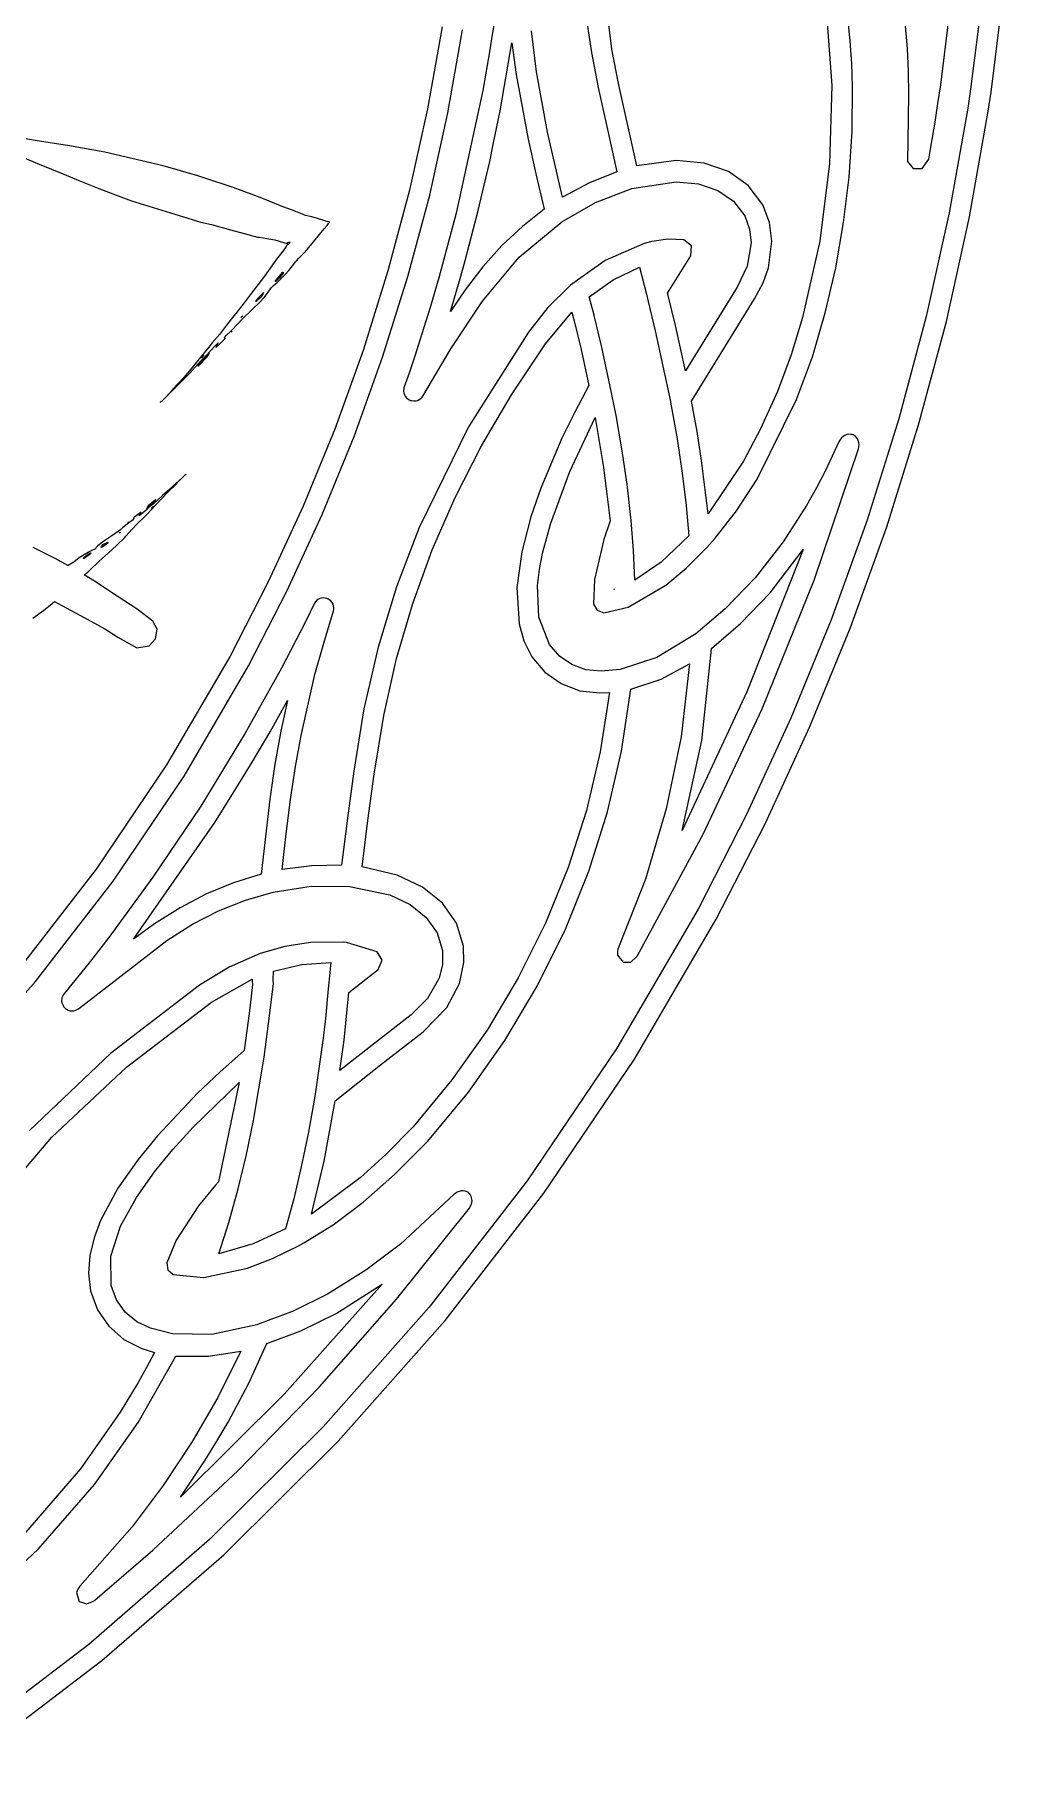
# Model space of a CAD drawing. Extents: x 0 to 238, y 0 to 238.
# Drawn here: x 190.6 to 236.9, y 22.1 to 104.4 of the extents above; entities that cross this region are included whole.
import ezdxf

# ---------------------------------------------------------------- set-up
doc = ezdxf.new("R2010")
doc.units = 0

msp = doc.modelspace()

# ---------------------------------------------------------------- linework, layer by layer
at = {"layer": 'Layer 1'}
for p, q in [((218.180684, 103.693273), (217.546159, 108.814564)), ((233.884722, 101.988952), (234.569919, 107.612451)), ((235.942826, 106.898221), (235.306168, 101.780453)), ((236.283067, 101.636606), (236.92427, 106.800718)), ((228.398302, 105.794001), (228.678, 101.959)), ((229.560545, 104.063812), (229.346118, 106.183902)), ((232.084403, 105.872577), (232.269823, 103.723607)), ((210.073023, 104.756666), (209.382695, 100.839323)), ((210.35077, 100.646416), (211.04851, 104.60567)), ((212.585047, 105.117595), (212.471142, 104.385511)), ((214.584568, 102.604099), (214.336328, 104.554469)), ((216.954854, 105.180625), (217.210031, 103.520055)), ((212.471142, 104.385511), (212.356966, 103.64686)), ((212.846717, 100.742114), (213.407845, 103.982504)), ((213.407845, 103.982504), (213.60634, 102.484014)), ((229.632512, 102.994392), (229.560545, 104.063812)), ((232.269823, 103.723607), (232.329107, 102.618367)), ((212.356966, 103.64686), (212.017038, 101.70559)), ((217.210031, 103.520055), (217.527249, 101.857105)), ((218.497041, 102.050313), (218.180684, 103.693273)), ((229.663074, 101.922692), (229.632512, 102.994392)), ((213.60634, 102.484014), (214.178359, 99.382614)), ((215.114013, 99.71634), (214.584568, 102.604099)), ((232.329107, 102.618367), (232.345476, 101.511557)), ((212.017038, 101.70559), (210.750968, 95.85838)), ((217.527249, 101.857105), (217.96309, 99.854765)), ((219.366067, 98.116733), (218.497041, 102.050313)), ((228.67839, 101.95946), (228.567871, 98.226682)), ((228.678, 101.959), (228.67839, 101.95946)), ((229.647413, 99.769052), (229.663074, 101.922692)), ((232.345476, 101.511557), (232.303207, 99.288397)), ((233.745618, 101.089903), (233.884722, 101.988952)), ((235.3062, 101.7798), (235.165416, 100.869634)), ((235.306168, 101.780453), (235.3062, 101.7798)), ((236.1412, 100.71882), (236.283067, 101.636606)), ((209.382695, 100.839323), (208.522733, 96.952746)), ((209.48164, 96.71846), (210.35077, 100.646416)), ((212.514542, 99.131074), (212.846717, 100.742114)), ((233.608142, 100.20532), (233.745618, 101.089903)), ((235.165416, 100.869634), (234.284265, 95.874269)), ((235.252572, 95.681517), (236.1412, 100.71882)), ((190.651071, 99.333162), (189.019761, 99.617546)), ((215.825168, 96.617569), (215.114013, 99.71634)), ((217.96309, 99.854765), (218.417628, 97.834165)), ((229.508797, 97.582792), (229.647413, 99.769052)), ((233.4072, 99.01219), (233.608142, 100.20532)), ((189.131595, 98.906748), (190.841575, 98.203428)), ((192.284871, 99.065305), (190.651071, 99.333162)), ((193.978661, 98.764555), (192.284871, 99.065305)), ((212.348398, 98.325556), (212.514542, 99.131074)), ((214.178359, 99.382614), (214.549932, 97.740794)), ((232.303207, 99.288397), (232.290527, 98.315106)), ((233.304796, 98.440834), (233.4072, 99.01219)), ((190.841575, 98.203428), (192.010865, 97.717083)), ((196.759961, 98.123934), (193.978661, 98.764555)), ((198.407901, 97.634279), (196.759961, 98.123934)), ((212.161567, 97.524263), (212.348398, 98.325556)), ((221.250977, 98.36725), (219.366067, 98.116733)), ((222.588327, 98.246161), (221.250977, 98.36725)), ((223.74838, 97.847344), (222.588327, 98.246161)), ((228.567871, 98.226682), (228.109947, 94.52045)), ((232.290527, 98.315106), (232.566684, 97.982536)), ((232.566684, 97.982536), (232.998777, 97.99523)), ((232.998777, 97.99523), (233.304796, 98.440834)), ((192.010865, 97.717083), (192.731307, 97.419153)), ((192.731307, 97.419153), (193.694409, 97.029371)), ((198.749347, 97.530021), (198.407901, 97.634279)), ((200.104987, 97.077379), (198.749347, 97.530021)), ((211.787933, 95.921733), (212.161567, 97.524263)), ((214.549932, 97.740794), (214.952, 96.0449)), ((217.106308, 97.303114), (215.825168, 96.617569)), ((218.417628, 97.834165), (217.106308, 97.303114)), ((219.130427, 97.029784), (221.248887, 97.356165)), ((221.248887, 97.356165), (222.321217, 97.255255)), ((222.321217, 97.255255), (223.243964, 96.944416)), ((224.693225, 97.18133), (223.74838, 97.847344)), ((225.384947, 96.25865), (224.693225, 97.18133)), ((229.245061, 95.403472), (229.508797, 97.582792)), ((193.694409, 97.029371), (194.48535, 96.733554)), ((194.48535, 96.733554), (195.245298, 96.449495)), ((195.245298, 96.449495), (198.341928, 95.484931)), ((201.385207, 96.599216), (200.104987, 97.077379)), ((202.591397, 96.108697), (201.385207, 96.599216)), ((208.522733, 96.952746), (207.489889, 93.105853)), ((208.436452, 92.828755), (209.48164, 96.71846)), ((215.790977, 95.443184), (217.396898, 96.370776)), ((217.396898, 96.370776), (219.130427, 97.029784)), ((223.243964, 96.944416), (223.98748, 96.432939)), ((223.98748, 96.432939), (224.522117, 95.730115)), ((202.715597, 96.071901), (202.591397, 96.108697)), ((203.007838, 95.972519), (202.715597, 96.071901)), ((203.079043, 95.942175), (203.007838, 95.972519)), ((203.115351, 95.926187), (203.079043, 95.942175)), ((203.176096, 95.903104), (203.115351, 95.926187)), ((203.413987, 95.809406), (203.176096, 95.903104)), ((203.553741, 95.747634), (203.413987, 95.809406)), ((203.848367, 95.67736), (203.553741, 95.747634)), ((204.132, 95.5938), (203.848367, 95.67736)), ((204.679567, 95.425722), (204.132, 95.5938)), ((204.132, 95.5938), (204.132, 95.5938)), ((210.750968, 95.85838), (209.918029, 92.77037)), ((211.372519, 94.328793), (211.787933, 95.921733)), ((214.95273, 96.04507), (213.90856, 95.221343)), ((214.952, 96.0449), (214.95273, 96.04507)), ((224.522117, 95.730115), (224.753765, 95.09974)), ((225.710133, 95.416267), (225.384947, 96.25865)), ((234.284265, 95.874269), (233.188446, 90.924054)), ((234.14753, 90.68992), (235.252572, 95.681517)), ((198.341928, 95.484931), (198.562857, 95.432801)), ((198.562857, 95.432801), (199.06747, 95.311578)), ((199.06747, 95.311578), (199.974323, 95.06686)), ((199.974323, 95.06686), (200.628872, 94.881048)), ((200.628872, 94.881048), (201.255188, 94.715824)), ((201.255188, 94.715824), (201.351267, 94.70282)), ((201.351267, 94.70282), (201.702633, 94.644241)), ((203.627653, 94.116572), (204.155995, 94.764401)), ((204.155995, 94.764401), (204.439295, 95.099994)), ((204.439295, 95.099994), (204.580239, 95.270148)), ((204.580239, 95.270148), (204.64749, 95.355602)), ((204.64749, 95.355602), (204.679296, 95.398522)), ((204.679296, 95.398522), (204.695013, 95.419926)), ((204.695013, 95.419926), (204.679567, 95.425722)), ((213.90856, 95.221343), (212.922759, 94.305171)), ((213.749027, 93.753194), (215.790977, 95.443184)), ((224.753765, 95.09974), (224.825252, 94.431965)), ((225.821657, 94.52021), (225.710133, 95.416267)), ((228.865574, 93.242032), (229.245061, 95.403472)), ((201.702633, 94.644241), (202.084719, 94.576508)), ((202.084719, 94.576508), (202.660855, 94.413508)), ((202.483425, 94.05291), (202.170537, 93.659227)), ((202.628922, 94.267444), (202.483425, 94.05291)), ((202.668752, 94.320443), (202.628922, 94.267444)), ((202.660855, 94.413508), (202.664541, 94.40901)), ((202.664541, 94.40901), (202.665083, 94.407494)), ((202.665083, 94.407494), (202.66725, 94.407776)), ((202.66725, 94.407776), (202.673741, 94.414981)), ((202.688854, 94.34694), (202.668752, 94.320443)), ((202.673741, 94.414981), (202.706039, 94.453186)), ((202.693895, 94.35355), (202.688854, 94.34694)), ((202.695738, 94.355122), (202.693895, 94.35355)), ((202.698337, 94.35637), (202.695738, 94.355122)), ((202.718172, 94.367207), (202.698337, 94.35637)), ((202.706039, 94.453186), (202.753291, 94.475131)), ((202.78634, 94.406114), (202.718172, 94.367207)), ((202.753291, 94.475131), (202.808454, 94.483584)), ((202.790892, 94.410776), (202.78634, 94.406114)), ((202.793006, 94.416573), (202.790892, 94.410776)), ((202.79707, 94.427899), (202.793006, 94.416573)), ((202.804168, 94.449348), (202.79707, 94.427899)), ((202.809967, 94.469233), (202.804168, 94.449348)), ((202.808454, 94.483584), (202.812406, 94.478546)), ((202.812406, 94.478546), (202.809967, 94.469233)), ((203.235325, 93.701647), (203.479066, 93.9481)), ((203.479066, 93.9481), (203.627653, 94.116572)), ((211.165247, 93.532216), (211.372519, 94.328793)), ((212.922759, 94.305171), (212.021379, 93.291731)), ((219.720535, 94.408168), (217.851665, 93.602815)), ((220.082572, 94.504301), (219.720535, 94.408168)), ((220.847989, 94.622037), (220.082572, 94.504301)), ((221.621702, 94.588999), (220.847989, 94.622037)), ((221.984823, 94.295564), (221.621702, 94.588999)), ((221.948789, 93.814852), (221.984823, 94.295564)), ((224.825252, 94.431965), (224.643336, 93.332468)), ((225.650743, 93.24997), (225.821657, 94.52021)), ((228.109947, 94.52045), (227.281625, 90.87499)), ((202.061292, 93.503054), (201.596458, 92.848559)), ((202.170537, 93.659227), (202.061292, 93.503054)), ((202.120934, 92.630361), (202.469856, 93.035206)), ((202.469856, 93.035206), (202.49137, 93.042903)), ((202.49137, 93.042903), (202.483, 92.9903)), ((202.577361, 92.925665), (202.755697, 93.117387)), ((202.755697, 93.117387), (203.043386, 93.477906)), ((203.043386, 93.477906), (203.078286, 93.529604)), ((203.078286, 93.529604), (203.120715, 93.581138)), ((203.120715, 93.581138), (203.235325, 93.701647)), ((207.489889, 93.105853), (206.298763, 89.298496)), ((210.937003, 92.741001), (211.165247, 93.532216)), ((212.021379, 93.291731), (211.174515, 92.189311)), ((211.997477, 91.651144), (213.749027, 93.753194)), ((217.851665, 93.602815), (216.198085, 92.416668)), ((218.234207, 92.676028), (219.498405, 93.281141)), ((219.498405, 93.281141), (219.825328, 91.989441)), ((220.839269, 92.030682), (221.948789, 93.814852)), ((224.643336, 93.332468), (224.162953, 92.326875)), ((225.39676, 92.530993), (225.650743, 93.24997)), ((228.367305, 91.103412), (228.865574, 93.242032)), ((201.596458, 92.848559), (200.918987, 91.950162)), ((201.770444, 92.078855), (201.906839, 92.293767)), ((201.906839, 92.293767), (202.030497, 92.396617)), ((202.030497, 92.396617), (202.180275, 92.535668)), ((202.104407, 92.59503), (202.120934, 92.630361)), ((202.133668, 92.588364), (202.104407, 92.59503)), ((202.304093, 92.764533), (202.133668, 92.588364)), ((202.180275, 92.535668), (202.577361, 92.925665)), ((202.482754, 92.990339), (202.304093, 92.764533)), ((202.483, 92.9903), (202.482754, 92.990339)), ((207.23431, 88.98368), (208.436452, 92.828755)), ((209.918029, 92.77037), (209.508847, 91.35609)), ((210.481762, 91.158251), (210.937003, 92.741001)), ((216.169688, 92.389736), (215.114384, 91.346817)), ((216.198085, 92.416668), (216.169688, 92.389736)), ((217.088675, 91.868491), (218.234207, 92.676028)), ((224.162953, 92.326875), (222.945763, 90.360465)), ((224.984273, 91.76942), (225.39676, 92.530993)), ((200.630378, 91.578532), (200.224543, 91.069048)), ((200.918987, 91.950162), (200.630378, 91.578532)), ((201.035643, 91.283685), (201.371721, 91.609522)), ((201.185253, 91.648515), (201.215168, 91.711211)), ((201.199234, 91.645693), (201.185253, 91.648515)), ((201.428237, 91.83812), (201.199234, 91.645693)), ((201.215168, 91.711211), (201.246924, 91.750282)), ((201.246924, 91.750282), (201.445526, 91.977008)), ((201.371721, 91.609522), (201.576123, 91.836522)), ((201.53954, 92.01369), (201.428237, 91.83812)), ((201.445526, 91.977008), (201.548323, 92.065987)), ((201.548323, 92.065987), (201.539, 92.0137)), ((201.539, 92.0137), (201.53954, 92.01369)), ((201.576123, 91.836522), (201.770444, 92.078855)), ((211.174515, 92.189311), (210.481762, 91.158251)), ((210.491677, 89.383384), (211.997477, 91.651144)), ((217.329001, 90.987487), (217.088675, 91.868491)), ((219.825328, 91.989441), (219.91696, 91.631584)), ((219.91696, 91.631584), (219.917284, 91.630718)), ((219.917284, 91.630718), (220.250439, 90.240828)), ((220.868152, 91.917316), (220.839269, 92.030682)), ((221.04714, 91.205707), (220.868152, 91.917316)), ((221.986273, 86.88499), (224.984273, 91.76942)), ((200.13643, 90.958287), (199.78805, 90.510739)), ((199.984213, 90.227486), (200.357737, 90.604913)), ((200.224543, 91.069048), (200.13643, 90.958287)), ((200.357737, 90.604913), (200.474786, 90.744178)), ((200.474786, 90.744178), (201.035643, 91.283685)), ((200.53883, 90.93425), (200.479493, 90.869926)), ((200.479493, 90.869926), (200.48074, 90.883258)), ((200.48074, 90.883258), (200.541161, 90.94785)), ((200.539, 90.9342), (200.53883, 90.93425)), ((200.541161, 90.94785), (200.539, 90.9342)), ((209.508847, 91.35609), (209.111371, 90.09755)), ((215.114384, 91.346817), (214.201438, 90.177256)), ((215.013357, 89.620544), (216.264727, 91.131174)), ((216.264727, 91.131174), (216.378361, 90.717115)), ((216.378361, 90.717115), (216.38199, 90.710059)), ((216.38199, 90.710059), (216.709565, 89.354359)), ((217.329165, 90.985427), (217.329001, 90.987487)), ((217.336155, 90.970365), (217.329165, 90.985427)), ((217.666978, 89.584655), (217.336155, 90.970365)), ((221.216535, 90.498975), (221.04714, 91.205707)), ((227.281625, 90.87499), (226.737405, 89.0913)), ((227.749984, 89.003052), (228.367305, 91.103412)), ((233.188446, 90.924054), (231.876446, 86.031641)), ((232.823015, 85.754958), (234.14753, 90.68992)), ((199.441998, 90.069098), (199.085924, 89.643552)), ((199.78805, 90.510739), (199.441998, 90.069098)), ((199.476191, 89.639697), (199.714082, 89.876938)), ((199.690725, 89.911457), (199.76594, 90.008507)), ((199.714082, 89.876938), (199.690725, 89.911457)), ((199.76594, 90.008507), (199.984213, 90.227486)), ((200.014938, 90.197027), (200, 90.1738)), ((200, 90.1738), (200.026227, 90.19666)), ((200, 90.1738), (200, 90.1738)), ((200.050498, 90.225814), (200.014938, 90.197027)), ((200.026227, 90.19666), (200.050498, 90.225814)), ((209.111371, 90.09755), (208.77426, 89.03431)), ((214.201438, 90.177256), (211.336169, 85.650525)), ((220.250439, 90.240828), (220.973537, 86.857588)), ((221.696053, 88.331685), (221.216535, 90.498975)), ((222.945763, 90.360465), (221.696053, 88.331685)), ((198.94113, 89.462126), (198.42043, 88.815815)), ((198.455804, 88.583591), (198.859781, 88.991851)), ((198.59822, 88.96838), (198.560402, 88.935216)), ((198.560402, 88.935216), (198.5811, 88.964262)), ((198.561168, 88.8131), (198.700162, 88.950686)), ((198.5811, 88.964262), (198.693867, 89.088626)), ((198.693867, 89.088626), (198.598, 88.9684)), ((198.598, 88.9684), (198.59822, 88.96838)), ((198.966318, 89.173438), (198.600759, 88.765559)), ((198.700162, 88.950686), (198.808973, 89.055269)), ((198.808973, 89.055269), (198.985195, 89.251326)), ((198.859781, 88.991851), (198.966318, 89.173438)), ((199.085924, 89.643552), (198.94113, 89.462126)), ((198.985195, 89.251326), (199.291406, 89.576894)), ((199.381632, 89.667984), (199.270976, 89.439254)), ((199.270976, 89.439254), (199.476191, 89.639697)), ((199.291406, 89.576894), (199.381632, 89.667984)), ((206.298763, 89.298496), (204.950891, 85.545813)), ((205.872253, 85.191646), (207.23431, 88.98368)), ((208.77426, 89.03431), (208.494375, 88.221096)), ((209.153747, 87.119964), (210.491677, 89.383384)), ((213.393303, 87.186475), (215.013357, 89.620544)), ((216.709565, 89.354359), (217.077506, 87.631749)), ((218.082553, 87.666855), (217.666978, 89.584655)), ((226.737405, 89.0913), (226.089305, 87.34728)), ((226.995348, 86.951402), (227.749984, 89.003052)), ((198.097085, 88.425273), (197.738731, 88.007153)), ((197.752495, 87.935076), (198.032002, 88.223902)), ((198.032002, 88.223902), (198.561168, 88.8131)), ((198.42043, 88.815815), (198.097085, 88.425273)), ((198.448, 88.6018), (198.416244, 88.556876)), ((198.416244, 88.556876), (198.455804, 88.583591)), ((198.600759, 88.765559), (198.448, 88.6018)), ((198.448, 88.6018), (198.448, 88.6018)), ((208.494375, 88.221096), (208.251122, 87.51225)), ((197.084453, 87.287631), (196.834915, 87.03018)), ((196.890025, 87.078075), (197.398696, 87.580679)), ((197.156634, 87.375416), (197.084453, 87.287631)), ((197.206977, 87.431719), (197.156634, 87.375416)), ((197.738731, 88.007153), (197.206977, 87.431719)), ((197.398696, 87.580679), (197.752495, 87.935076)), ((208.251122, 87.51225), (208.230963, 87.340416)), ((208.230963, 87.340416), (208.244563, 87.281838)), ((208.244563, 87.281838), (208.276753, 87.174924)), ((217.077506, 87.631749), (216.408, 86.352)), ((218.380811, 86.187335), (218.082553, 87.666855)), ((226.089305, 87.34728), (225.277553, 85.56153)), ((196.674862, 86.865885), (196.621, 86.8111)), ((196.621, 86.8111), (196.668199, 86.858352)), ((196.621, 86.8111), (196.621, 86.8111)), ((196.668199, 86.858352), (196.738534, 86.929503)), ((196.738534, 86.929503), (196.674862, 86.865885)), ((196.758617, 86.949382), (196.890025, 87.078075)), ((196.834915, 87.03018), (196.758617, 86.949382)), ((208.276753, 87.174924), (208.315118, 87.115858)), ((208.315118, 87.115858), (208.380577, 87.033545)), ((208.380577, 87.033545), (208.443112, 86.985152)), ((208.443112, 86.985152), (208.495947, 86.944456)), ((208.495947, 86.944456), (208.533392, 86.932588)), ((208.533392, 86.932588), (208.567639, 86.91281)), ((208.567639, 86.91281), (208.625675, 86.903762)), ((208.625675, 86.903762), (208.72289, 86.888968)), ((208.72289, 86.888968), (208.814414, 86.895459)), ((208.814414, 86.895459), (208.902688, 86.915889)), ((208.902688, 86.915889), (208.984569, 86.955663)), ((208.984569, 86.955663), (209.056205, 87.006384)), ((209.056205, 87.006384), (209.117495, 87.077859)), ((209.117495, 87.077859), (209.153747, 87.119964)), ((211.954482, 84.743972), (213.393303, 87.186475)), ((220.973537, 86.857588), (220.975922, 86.845452)), ((220.975922, 86.845452), (220.977333, 86.837595)), ((220.977333, 86.837595), (221.295694, 85.079385)), ((222.246812, 85.42649), (221.986273, 86.88499)), ((225.108837, 83.150714), (226.995348, 86.951402)), ((211.336169, 85.650525), (208.972468, 80.842826)), ((216.408, 86.352), (215.796205, 85.116)), ((216.168336, 83.518414), (217.387316, 86.096294)), ((216.408, 86.352), (216.408, 86.352)), ((217.387316, 86.096294), (217.785929, 83.710354)), ((218.65219, 84.596615), (218.380811, 86.187335)), ((231.876446, 86.031641), (230.364006, 81.198804)), ((231.29985, 80.88415), (232.823015, 85.754958)), ((204.950891, 85.545813), (203.437853, 81.861486)), ((204.34323, 81.46826), (205.872253, 85.191646)), ((215.796205, 85.116), (214.785475, 82.73158)), ((221.295694, 85.079385), (221.531578, 83.445805)), ((222.460968, 84.04971), (222.246812, 85.42649)), ((225.277553, 85.56153), (224.467807, 84.01189)), ((229.038391, 84.974046), (228.355978, 83.536846)), ((229.14189, 85.123175), (229.038391, 84.974046)), ((229.21743, 85.190965), (229.14189, 85.123175)), ((229.301315, 85.248025), (229.21743, 85.190965)), ((229.393003, 85.281787), (229.301315, 85.248025)), ((229.486802, 85.301782), (229.393003, 85.281787)), ((229.586077, 85.294845), (229.486802, 85.301782)), ((229.650237, 85.290293), (229.586077, 85.294845)), ((229.680474, 85.273171), (229.650237, 85.290293)), ((229.714127, 85.265268), (229.680474, 85.273171)), ((229.842177, 85.163067), (229.714127, 85.265268)), ((229.900862, 85.08054), (229.842177, 85.163067)), ((229.943195, 84.99893), (229.900862, 85.08054)), ((229.969368, 84.88833), (229.943195, 84.99893)), ((229.954202, 84.611208), (229.978473, 84.798053)), ((229.978473, 84.798053), (229.969368, 84.88833)), ((210.691582, 82.277963), (211.954482, 84.743972)), ((218.905521, 82.915075), (218.65219, 84.596615)), ((222.772067, 81.49237), (222.460968, 84.04971)), ((224.467807, 84.01189), (222.772067, 81.49237)), ((227.830737, 78.335765), (229.954202, 84.611208)), ((197.643067, 83.203879), (197.239, 82.8394)), ((197.488683, 83.047382), (197.687068, 83.237532)), ((197.74787, 83.297952), (197.643067, 83.203879)), ((197.687068, 83.237532), (197.74787, 83.297952)), ((197.82, 83.3652), (197.763697, 83.312258)), ((197.763697, 83.312258), (197.814689, 83.359457)), ((197.814689, 83.359457), (197.85766, 83.400097)), ((197.85766, 83.400097), (197.82, 83.3652)), ((197.82, 83.3652), (197.82, 83.3652)), ((215.258734, 81.060994), (216.168336, 83.518414)), ((217.785929, 83.710354), (218.096543, 81.168944)), ((221.531578, 83.445805), (221.724491, 81.904835)), ((224.133974, 81.647555), (225.108837, 83.150714)), ((228.355978, 83.536846), (227.944196, 82.733874)), ((196.733634, 82.380798), (196.291886, 81.972375)), ((196.676553, 82.211356), (196.971071, 82.513133)), ((196.959005, 82.584765), (196.733634, 82.380798)), ((197.239, 82.8394), (196.959005, 82.584765)), ((196.971071, 82.513133), (197.391686, 82.937812)), ((197.391686, 82.937812), (197.431567, 82.980026)), ((197.431567, 82.980026), (197.488683, 83.047382)), ((214.785475, 82.73158), (214.315875, 81.35626)), ((219.095617, 81.183785), (218.905521, 82.915075)), ((227.944196, 82.733874), (227.466792, 81.897901)), ((195.706115, 81.586442), (195.537154, 81.459205)), ((195.612584, 81.406805), (195.706115, 81.586442)), ((195.940209, 81.681382), (195.686932, 81.465547)), ((196.0864, 81.81463), (195.940209, 81.681382)), ((195.95627, 81.74807), (196.26, 82.0266)), ((196.045844, 81.886576), (195.95627, 81.74807)), ((195.971176, 81.475036), (196.405826, 81.933311)), ((196.381056, 82.1566), (196.045844, 81.886576)), ((196.176573, 81.882151), (196.0864, 81.81463)), ((196.291886, 81.972375), (196.176573, 81.882151)), ((196.178975, 81.753163), (196.258844, 81.838835)), ((196.272831, 81.838132), (196.178975, 81.753163)), ((196.258844, 81.838835), (196.290171, 81.859536)), ((196.26, 82.0266), (196.387073, 82.137849)), ((196.26, 82.0266), (196.26, 82.0266)), ((196.290171, 81.859536), (196.272, 81.8382)), ((196.272, 81.8382), (196.272831, 81.838132)), ((196.413734, 82.171013), (196.381056, 82.1566)), ((196.387073, 82.137849), (196.413734, 82.171013)), ((196.405826, 81.933311), (196.676553, 82.211356)), ((203.437853, 81.861486), (201.775158, 78.247076)), ((209.599289, 79.773378), (210.691582, 82.277963)), ((221.724491, 81.904835), (221.849939, 80.444445)), ((223.110598, 80.345432), (224.133974, 81.647555)), ((227.466792, 81.897901), (226.364432, 80.162821)), ((194.716949, 80.736271), (194.261381, 80.414767)), ((194.812904, 80.828716), (194.716949, 80.736271)), ((195.118367, 81.064603), (194.812904, 80.828716)), ((194.980655, 80.436773), (195.268615, 80.746356)), ((195.085, 81.105), (195.065005, 81.085332)), ((195.065005, 81.085332), (195.093994, 81.101371)), ((195.106412, 81.118332), (195.085, 81.105)), ((195.093994, 81.101371), (195.106412, 81.118332)), ((195.297355, 81.202567), (195.118367, 81.064603)), ((195.268615, 80.746356), (195.555327, 81.05415)), ((195.359563, 81.27025), (195.297355, 81.202567)), ((195.537154, 81.459205), (195.341574, 81.308561)), ((195.341574, 81.308561), (195.359563, 81.27025)), ((195.555327, 81.05415), (195.850712, 81.347204)), ((195.686932, 81.465547), (195.612584, 81.406805)), ((195.850712, 81.347204), (195.971176, 81.475036)), ((202.662412, 77.813305), (204.34323, 81.46826)), ((208.972468, 80.842826), (207.904242, 78.017412)), ((214.315875, 81.35626), (213.874808, 79.691989)), ((214.864453, 79.614684), (215.258734, 81.060994)), ((218.096543, 81.168944), (217.793679, 80.269353)), ((219.211311, 79.746205), (219.095617, 81.183785)), ((230.364006, 81.198804), (228.651277, 76.43352)), ((229.572901, 76.079499), (231.29985, 80.88415)), ((191.067542, 79.639261), (190.557623, 79.896495)), ((193.618645, 79.954096), (193.49103, 79.813747)), ((193.795085, 80.09944), (193.618645, 79.954096)), ((193.978569, 80.229008), (193.795085, 80.09944)), ((193.886891, 79.933016), (193.796939, 79.889989)), ((193.796939, 79.889989), (193.808589, 79.932689)), ((193.808589, 79.932689), (193.913172, 80.048493)), ((194.06604, 80.064856), (193.886891, 79.933016)), ((193.913172, 80.048493), (194.113617, 80.140449)), ((194.261381, 80.414767), (193.978569, 80.229008)), ((194.094923, 80.088484), (194.06604, 80.064856)), ((194.095, 80.0885), (194.094923, 80.088484)), ((194.124511, 80.133394), (194.095, 80.0885)), ((194.113617, 80.140449), (194.124511, 80.133394)), ((194.309847, 79.780654), (194.567897, 80.019355)), ((194.567897, 80.019355), (194.908039, 80.361233)), ((194.709371, 80.610312), (194.660005, 80.569455)), ((194.660005, 80.569455), (194.662172, 80.581212)), ((194.662172, 80.581212), (194.710618, 80.622233)), ((194.710618, 80.622233), (194.709, 80.6103)), ((194.709, 80.6103), (194.709371, 80.610312)), ((194.908039, 80.361233), (194.980655, 80.436773)), ((217.793679, 80.269353), (217.342306, 78.359526)), ((221.849939, 80.444445), (220.526, 79.1965)), ((221.729375, 78.904708), (222.7096, 79.896312)), ((222.7096, 79.896312), (223.110598, 80.345432)), ((226.364432, 80.162821), (225.021572, 78.447191)), ((191.598966, 79.372812), (191.067542, 79.639261)), ((192.214447, 79.032613), (191.598966, 79.372812)), ((192.222736, 79.037436), (192.214447, 79.032613)), ((192.488425, 79.190087), (192.222736, 79.037436)), ((192.746418, 79.39752), (192.488425, 79.190087)), ((192.903946, 79.499721), (192.746418, 79.39752)), ((193.25249, 79.698053), (192.903946, 79.499721)), ((192.961452, 79.367283), (192.972941, 79.409876)), ((192.979116, 79.366253), (192.961452, 79.367283)), ((192.972941, 79.409876), (193.134205, 79.542639)), ((193.291191, 79.594985), (192.979116, 79.366253)), ((193.134205, 79.542639), (193.284796, 79.636007)), ((193.383681, 79.766873), (193.25249, 79.698053)), ((193.25728, 78.810561), (193.686241, 79.220881)), ((193.284796, 79.636007), (193.307447, 79.619965)), ((193.307447, 79.619965), (193.291, 79.595)), ((193.291, 79.595), (193.291191, 79.594985)), ((193.49103, 79.813747), (193.383681, 79.766873)), ((193.686241, 79.220881), (194.309847, 79.780654)), ((208.672292, 77.215144), (209.599289, 79.773378)), ((213.874808, 79.691989), (213.638404, 77.98657)), ((214.725569, 78.843304), (214.864453, 79.614684)), ((219.27086, 78.327755), (219.211311, 79.746205)), ((220.52609, 79.19646), (219.27086, 78.327755)), ((220.526, 79.1965), (220.52609, 79.19646)), ((227.31539, 79.79369), (224.629599, 73.002046)), ((225.72939, 77.72985), (227.31539, 79.79369)), ((192.981459, 78.584431), (193.156544, 78.712859)), ((193.47241, 78.284875), (192.981459, 78.584431)), ((193.156544, 78.712859), (193.25728, 78.810561)), ((194.56416, 77.574675), (193.47241, 78.284875)), ((201.775158, 78.247076), (199.963793, 74.705226)), ((214.631713, 78.070191), (214.725569, 78.843304)), ((217.342306, 78.359526), (217.309014, 77.192393)), ((220.755274, 78.098592), (221.729375, 78.904708)), ((225.021572, 78.447191), (223.593912, 76.956611)), ((225.357778, 72.19535), (227.830737, 78.335765)), ((195.515338, 76.941583), (194.56416, 77.574675)), ((200.832, 74.2356), (202.662412, 77.813305)), ((204.145213, 77.407421), (204.092378, 77.375451)), ((204.243186, 77.45955), (204.145213, 77.407421)), ((204.31401, 77.473261), (204.243186, 77.45955)), ((204.418489, 77.484857), (204.31401, 77.473261)), ((204.49728, 77.472665), (204.418489, 77.484857)), ((204.570759, 77.461393), (204.49728, 77.472665)), ((204.599859, 77.445191), (204.570759, 77.461393)), ((204.631668, 77.436685), (204.599859, 77.445191)), ((204.684068, 77.398263), (204.631668, 77.436685)), ((204.763237, 77.34001), (204.684068, 77.398263)), ((207.904242, 78.017412), (207.02719, 75.130418)), ((213.638404, 77.98657), (213.748352, 76.24916)), ((214.693041, 76.569868), (214.631713, 78.070191)), ((218.28738, 77.89462), (218.289658, 77.915101)), ((218.290363, 77.89554), (218.28738, 77.89462)), ((218.289658, 77.915101), (218.290363, 77.89554)), ((218.963784, 77.042722), (220.755274, 78.098592)), ((224.32655, 76.26686), (225.72939, 77.72985)), ((190.535147, 76.52352), (191.040025, 76.889187)), ((191.040025, 76.889187), (191.146832, 76.959687)), ((191.146832, 76.959687), (191.362667, 77.131684)), ((191.362667, 77.131684), (191.577418, 77.318797)), ((191.577418, 77.318797), (191.925474, 77.124151)), ((191.925474, 77.124151), (192.950354, 76.573536)), ((192.950354, 76.573536), (193.969544, 76.009809)), ((196.266128, 76.371083), (195.515338, 76.941583)), ((203.983723, 77.238624), (203.561482, 76.380051)), ((204.092378, 77.375451), (203.983723, 77.238624)), ((204.429662, 75.330199), (204.895145, 76.864449)), ((204.821166, 77.269132), (204.763237, 77.34001)), ((204.869502, 77.191479), (204.821166, 77.269132)), ((204.91139, 77.017966), (204.869502, 77.191479)), ((204.895145, 76.864449), (204.901636, 76.926168)), ((204.901636, 76.926168), (204.91139, 77.017966)), ((207.905278, 74.588191), (208.672292, 77.215144)), ((215.195494, 75.253721), (214.693041, 76.569868)), ((217.309014, 77.192393), (217.473543, 76.892621)), ((217.473543, 76.892621), (217.796064, 76.778983)), ((217.796064, 76.778983), (218.963784, 77.042722)), ((223.593912, 76.956611), (222.186472, 75.768081)), ((193.969544, 76.009809), (194.587353, 75.615474)), ((196.473076, 75.995446), (196.266128, 76.371083)), ((196.398142, 75.537838), (196.473076, 75.995446)), ((203.561482, 76.380051), (202.407802, 74.137551)), ((213.748352, 76.24916), (213.977517, 75.433582)), ((222.186472, 75.768081), (220.321839, 74.645982)), ((222.93802, 75.0721), (224.32655, 76.26686)), ((228.651277, 76.43352), (226.727326, 71.745044)), ((227.63299, 71.35203), (229.572901, 76.079499)), ((194.587353, 75.615474), (195.501033, 75.101491)), ((195.501033, 75.101491), (196.085896, 75.195022)), ((196.085896, 75.195022), (196.398142, 75.537838)), ((204.006391, 73.829109), (204.429662, 75.330199)), ((207.02719, 75.130418), (206.343904, 72.191529)), ((213.977517, 75.433582), (214.360418, 74.67789)), ((215.672965, 74.704957), (215.195494, 75.253721)), ((222.466424, 70.684453), (222.937, 75.0567)), ((222.937, 75.0567), (222.9371, 75.0566)), ((222.9371, 75.0566), (222.93802, 75.0721)), ((199.963793, 74.705226), (196.924547, 69.509555)), ((197.762801, 68.982196), (200.832, 74.2356)), ((202.407802, 74.137551), (200.673729, 71.023527)), ((207.292934, 71.877448), (207.905278, 74.588191)), ((214.360418, 74.67789), (214.982364, 73.940361)), ((216.264356, 74.301223), (215.672965, 74.704957)), ((216.938081, 74.058656), (216.264356, 74.301223)), ((220.321839, 74.645982), (218.582792, 74.073971)), ((220.535153, 73.613463), (221.88123, 74.33989)), ((221.88123, 74.33989), (221.480014, 70.850335)), ((203.339055, 70.914169), (204.006391, 73.829109)), ((214.982364, 73.940361), (215.758104, 73.392361)), ((215.758104, 73.392361), (216.646278, 73.055875)), ((217.662554, 73.993391), (216.938081, 74.058656)), ((218.582792, 74.073971), (217.662554, 73.993391)), ((219.086, 73.124), (220.535153, 73.613463)), ((201.864143, 71.097502), (202.687328, 72.579682)), ((202.687328, 72.579682), (202.382, 71.13)), ((216.646278, 73.055875), (217.605528, 72.95289)), ((217.605528, 72.95289), (218.066134, 72.969259)), ((218.066134, 72.969259), (217.624901, 70.131222)), ((218.645949, 70.17381), (219.086, 73.124)), ((224.629599, 73.002046), (221.53472, 66.38679)), ((206.343904, 72.191529), (205.856978, 69.210426)), ((206.829947, 69.067844), (207.292934, 71.877448)), ((222.541681, 66.204539), (225.357778, 72.19535)), ((226.727326, 71.745044), (224.608716, 67.139914)), ((200.673729, 71.023527), (198.549872, 67.533971)), ((201.003405, 69.637052), (201.864143, 71.097502)), ((202.38273, 71.13017), (202.096611, 69.5486)), ((202.382, 71.13), (202.38273, 71.13017)), ((203.072824, 69.428579), (203.339055, 70.914169)), ((221.480014, 70.850335), (220.777651, 67.415512)), ((225.495888, 66.705202), (227.63299, 71.35203)), ((217.624901, 70.131222), (216.965994, 67.340115)), ((217.976634, 67.271752), (218.645949, 70.17381)), ((221.53472, 66.38679), (222.466424, 70.684453)), ((196.924547, 69.509555), (193.563272, 64.539389)), ((200.121588, 68.189502), (201.003405, 69.637052)), ((202.096611, 69.5486), (201.851188, 67.87665)), ((202.843378, 67.860839), (203.072824, 69.428579)), ((205.856978, 69.210426), (205.557151, 66.970306)), ((194.367266, 63.957142), (197.762801, 68.982196)), ((206.53684, 66.859804), (206.829947, 69.067844)), ((198.549872, 67.533971), (196.266105, 64.147599)), ((199.218636, 66.755062), (200.121588, 68.189502)), ((201.851188, 67.87665), (201.431496, 64.29427)), ((202.629871, 66.224389), (202.843378, 67.860839)), ((195.344396, 61.193102), (199.218636, 66.755062)), ((205.557151, 66.970306), (205.276236, 64.718426)), ((206.263294, 64.640924), (206.53684, 66.859804)), ((216.965994, 67.340115), (216.092876, 64.608431)), ((217.081687, 64.431155), (217.976634, 67.271752)), ((220.777651, 67.415512), (219.779005, 64.054853)), ((224.608716, 67.139914), (222.296566, 62.622544)), ((223.165, 62.153), (225.495888, 66.705202)), ((202.446116, 64.511749), (202.629871, 66.224389)), ((219.388802, 60.377908), (222.541681, 66.204539)), ((193.563272, 64.539389), (189.89311, 59.808628)), ((201.431496, 64.29427), (200.113406, 63.881402)), ((203.855575, 64.691783), (202.446116, 64.511749)), ((205.276236, 64.718426), (203.855575, 64.691783)), ((207.931504, 64.250439), (206.263294, 64.640924)), ((209.146626, 63.677919), (207.931504, 64.250439)), ((216.092876, 64.608431), (215.009014, 61.948659)), ((215.964739, 61.665347), (217.081687, 64.431155)), ((190.658738, 59.174552), (194.367266, 63.957142)), ((196.266105, 64.147599), (194.159532, 61.274001)), ((200.113406, 63.881402), (198.820186, 63.351652)), ((200.691685, 63.055663), (202.004035, 63.434823)), ((202.004035, 63.434823), (203.820645, 63.715896)), ((203.820645, 63.715896), (205.658865, 63.711296)), ((205.658865, 63.711296), (207.578725, 63.303686)), ((210.099246, 62.906214), (209.146626, 63.677919)), ((219.779005, 64.054853), (218.48894, 60.78779)), ((197.571836, 62.692946), (196.348576, 61.920047)), ((198.820186, 63.351652), (197.571836, 62.692946)), ((199.403125, 62.547694), (200.691685, 63.055663)), ((207.578725, 63.303686), (208.552503, 62.840656)), ((208.552503, 62.840656), (209.312877, 62.232783)), ((210.757203, 61.958184), (210.099246, 62.906214)), ((222.296566, 62.622544), (218.419882, 55.993035)), ((196.348576, 61.920047), (195.344396, 61.193102)), ((196.936225, 61.132046), (198.157485, 61.901383)), ((198.157485, 61.901383), (199.403125, 62.547694)), ((209.312877, 62.232783), (209.83516, 61.498975)), ((211.088334, 60.856689), (210.757203, 61.958184)), ((215.009014, 61.948659), (213.711289, 59.344085)), ((219.258309, 55.465697), (223.165, 62.153)), ((192.713385, 57.868246), (196.936225, 61.132046)), ((194.159532, 61.274001), (193.290935, 60.146551)), ((203.788457, 61.037685), (202.573008, 60.844314)), ((205.363897, 61.04484), (203.788457, 61.037685)), ((205.517522, 61.026577), (205.363897, 61.04484)), ((206.975912, 60.581795), (205.517522, 61.026577)), ((209.83516, 61.498975), (210.094665, 60.658136)), ((214.620964, 58.95228), (215.964739, 61.665347)), ((193.290935, 60.146551), (192.60371, 59.291068)), ((201.391567, 60.499488), (199.912917, 59.854258)), ((202.573008, 60.844314), (201.391567, 60.499488)), ((207.220141, 60.181282), (206.975912, 60.581795)), ((207.019857, 59.7404), (207.220141, 60.181282)), ((210.094665, 60.658136), (210.098925, 59.983638)), ((211.112946, 60.073988), (211.088334, 60.856689)), ((218.470189, 60.7129), (218.44521, 60.613193)), ((218.44521, 60.613193), (218.447702, 60.480591)), ((218.447702, 60.480591), (218.45415, 60.427816)), ((218.45415, 60.427816), (218.717562, 60.090868)), ((218.48894, 60.78779), (218.470189, 60.7129)), ((218.717562, 60.090868), (219.082537, 60.098876)), ((219.082537, 60.098876), (219.356611, 60.340028)), ((219.356611, 60.340028), (219.388802, 60.377908)), ((192.60371, 59.291068), (192.001618, 58.548192)), ((199.912917, 59.854258), (198.497767, 58.990323)), ((199.06903, 58.18843), (201.01269, 59.28809)), ((201.01269, 59.28809), (201.002448, 59.161719)), ((202.003443, 59.256614), (202.031298, 59.665957)), ((202.031298, 59.665957), (203.377857, 59.98887)), ((203.377857, 59.98887), (204.759718, 60.078066)), ((204.759718, 60.078066), (204.648415, 58.963936)), ((205.617777, 58.64378), (207.019857, 59.7404)), ((209.935133, 59.329316), (209.384555, 58.359962)), ((210.098925, 59.983638), (209.935133, 59.329316)), ((210.900045, 59.068654), (211.112946, 60.073988)), ((213.711289, 59.344085), (212.220131, 56.850173)), ((186.650564, 54.64854), (190.658738, 59.174552)), ((192.001618, 58.548192), (191.923965, 58.393969)), ((198.497767, 58.990323), (194.24956, 55.738286)), ((201.018868, 59.029715), (200.877111, 57.773665)), ((201.002448, 59.161719), (201.018868, 59.029715)), ((201.857675, 57.66302), (202.020026, 59.07107)), ((202.020026, 59.07107), (202.003443, 59.256614)), ((204.636006, 58.827002), (204.514566, 57.397662)), ((204.63633, 58.828246), (204.636006, 58.827002)), ((204.647546, 58.954292), (204.63633, 58.828246)), ((204.648415, 58.963936), (204.647546, 58.954292)), ((205.391376, 56.37126), (205.617777, 58.64378)), ((210.301676, 57.936307), (210.900045, 59.068654)), ((213.073966, 56.354972), (214.620964, 58.95228)), ((191.923965, 58.393969), (191.910418, 58.223225)), ((191.910418, 58.223225), (191.926022, 58.154363)), ((191.926022, 58.154363), (192.001401, 57.987677)), ((192.001401, 57.987677), (192.036839, 57.931049)), ((192.036839, 57.931049), (192.068053, 57.907207)), ((192.068053, 57.907207), (192.09325, 57.876592)), ((192.09325, 57.876592), (192.144677, 57.848194)), ((192.144677, 57.848194), (192.230565, 57.800564)), ((192.230565, 57.800564), (192.318568, 57.774986)), ((192.318568, 57.774986), (192.408413, 57.763824)), ((192.408413, 57.763824), (192.4988, 57.772819)), ((192.4988, 57.772819), (192.583281, 57.795631)), ((192.583281, 57.795631), (192.713385, 57.868246)), ((195.009348, 55.086124), (199.06903, 58.18843)), ((200.877111, 57.773665), (200.622265, 55.871845)), ((201.579633, 55.55826), (201.857675, 57.66302)), ((209.384555, 58.359962), (208.59, 57.578)), ((209.169884, 56.772569), (210.301676, 57.936307)), ((204.514566, 57.397662), (204.395677, 56.461549)), ((208.59, 57.578), (206.94916, 56.29659)), ((212.220131, 56.850173), (210.542532, 54.477662)), ((204.395677, 56.461549), (204.014023, 53.788999)), ((205.19261, 54.91694), (205.391376, 56.37126)), ((206.94916, 56.29659), (205.19261, 54.91694)), ((207.136874, 55.184079), (209.169884, 56.772569)), ((211.331132, 53.884802), (213.073966, 56.354972)), ((218.419882, 55.993035), (214.132353, 49.651127)), ((194.24956, 55.738286), (190.372127, 52.052023)), ((200.622265, 55.871845), (199.471, 54.8424)), ((201.071351, 52.53712), (201.579633, 55.55826)), ((204.975654, 53.465099), (207.136874, 55.184079)), ((214.936457, 49.068847), (219.258309, 55.465697)), ((191.443365, 51.736522), (195.009348, 55.086124)), ((198.190709, 52.214034), (200.391479, 54.343174)), ((199.47088, 54.8424), (198.39322, 53.83302)), ((200.391479, 54.343174), (199.394349, 49.605374)), ((199.471, 54.8424), (199.47088, 54.8424)), ((210.542532, 54.477662), (208.685484, 52.237289)), ((198.39322, 53.83302), (196.48598, 51.80864)), ((204.011367, 53.773502), (203.696097, 51.973022)), ((204.012451, 53.779463), (204.011367, 53.773502)), ((204.014023, 53.788999), (204.012451, 53.779463)), ((209.399849, 51.553147), (211.331132, 53.884802)), ((204.437612, 50.593079), (204.975654, 53.465099)), ((197.224573, 51.150524), (198.190709, 52.214034)), ((200.738304, 50.91373), (201.071351, 52.53712)), ((203.696097, 51.973022), (203.35, 50.3237)), ((208.685484, 52.237289), (207.386304, 50.915619)), ((188.31614, 48.06795), (191.443365, 51.736522)), ((196.48598, 51.80864), (195.560052, 50.6788)), ((196.777674, 50.610803), (197.224573, 51.150524)), ((207.807619, 49.949907), (209.399849, 51.553147)), ((195.560052, 50.6788), (194.601124, 49.30532)), ((196.342104, 50.074765), (196.777674, 50.610803)), ((200.337306, 49.27137), (200.738304, 50.91373)), ((203.35038, 50.32374), (202.992678, 48.78813)), ((203.35, 50.3237), (203.35038, 50.32374)), ((203.839584, 48.061369), (204.437612, 50.593079)), ((207.386304, 50.915619), (206.161964, 49.792169)), ((195.478169, 48.851615), (196.342104, 50.074765)), ((199.253729, 49.44324), (198.449834, 48.4596)), ((199.394349, 49.605374), (199.253729, 49.44324)), ((206.161964, 49.792169), (203.839584, 48.061369)), ((206.311139, 48.630187), (207.807619, 49.949907)), ((214.132353, 49.651127), (209.450739, 43.614552)), ((194.601124, 49.30532), (193.762925, 47.75324)), ((194.721583, 47.488115), (195.478169, 48.851615)), ((199.897779, 47.66564), (200.337306, 49.27137)), ((202.992678, 48.78813), (202.60035, 47.3598)), ((204.878489, 47.553127), (206.311139, 48.630187)), ((210.64568, 49.008756), (208.08342, 46.635576)), ((210.216406, 42.980399), (214.936457, 49.068847)), ((210.704041, 49.049724), (210.64568, 49.008756)), ((210.794428, 49.113342), (210.704041, 49.049724)), ((210.888501, 49.151055), (210.794428, 49.113342)), ((210.987451, 49.175984), (210.888501, 49.151055)), ((211.084772, 49.176091), (210.987451, 49.175984)), ((211.180093, 49.162545), (211.084772, 49.176091)), ((211.271236, 49.121685), (211.180093, 49.162545)), ((211.329374, 49.095675), (211.271236, 49.121685)), ((211.351701, 49.069338), (211.329374, 49.095675)), ((211.381125, 49.049831), (211.351701, 49.069338)), ((211.415534, 48.993367), (211.381125, 49.049831)), ((211.465659, 48.910676), (211.415534, 48.993367)), ((211.503864, 48.721232), (211.465659, 48.910676)), ((211.467666, 48.519973), (211.49026, 48.607434)), ((211.49026, 48.607434), (211.503864, 48.721232)), ((193.762925, 47.75324), (193.461312, 46.925991)), ((198.449834, 48.4596), (197.371794, 46.82017)), ((207.901348, 43.997777), (211.380202, 48.352314)), ((211.380202, 48.352314), (211.411092, 48.41138)), ((211.411092, 48.41138), (211.467666, 48.519973)), ((193.461312, 46.925991), (193.258535, 46.090287)), ((194.263633, 46.055035), (194.721583, 47.488115)), ((199.41696, 46.16948), (199.897779, 47.66564)), ((202.60035, 47.3598), (201.050693, 46.652215)), ((203.467459, 46.686753), (204.878489, 47.553127)), ((197.371794, 46.82017), (196.92647, 45.74224)), ((201.050693, 46.652215), (199.41696, 46.16948)), ((201.974063, 45.940896), (203.217323, 46.553016)), ((203.217323, 46.553016), (203.467459, 46.686753)), ((208.08342, 46.635576), (206.441192, 45.38532)), ((193.258535, 46.090287), (193.193119, 45.241886)), ((194.270731, 44.650345), (194.263633, 46.055035)), ((196.92647, 45.74224), (196.976151, 45.4013)), ((196.976151, 45.4013), (197.241198, 45.181166)), ((198.698833, 45.042008), (200.786623, 45.490044)), ((200.786623, 45.490044), (201.974063, 45.940896)), ((206.441192, 45.38532), (204.60046, 44.239146)), ((193.193119, 45.241886), (193.291535, 44.396677)), ((194.529992, 43.970625), (194.270731, 44.650345)), ((197.241198, 45.181166), (198.678998, 45.040165)), ((198.678998, 45.040165), (198.698833, 45.042008)), ((207.2189, 44.718276), (202.553435, 39.486208)), ((205.01617, 43.321716), (207.2189, 44.718276)), ((193.291535, 44.396677), (193.621184, 43.48943)), ((194.9454, 43.38713), (194.529992, 43.970625)), ((204.60046, 44.239146), (202.970172, 43.434003)), ((204.219096, 39.818123), (207.901348, 43.997777)), ((193.621184, 43.48943), (194.159731, 42.706305)), ((195.493184, 42.92565), (194.9454, 43.38713)), ((196.149571, 42.611975), (195.493184, 42.92565)), ((202.970172, 43.434003), (201.268, 42.7947)), ((203.33582, 42.497063), (205.01617, 43.321716)), ((209.450739, 43.614552), (204.3918, 37.901043)), ((205.115121, 37.2183), (210.216406, 42.980399)), ((194.159731, 42.706305), (194.876301, 42.081929)), ((194.876301, 42.081929), (195.740015, 41.650927)), ((197.209241, 42.34168), (196.149571, 42.611975)), ((199.084237, 42.318596), (197.209241, 42.34168)), ((201.237221, 42.784836), (199.084237, 42.318596)), ((201.268, 42.7947), (201.237221, 42.784836)), ((201.714, 41.8792), (203.33582, 42.497063)), ((195.568854, 38.121119), (197.367204, 41.281438)), ((195.740015, 41.650927), (196.341512, 41.461048)), ((196.341512, 41.461048), (195.962516, 40.734374)), ((197.367204, 41.281438), (198.924875, 41.273849)), ((198.924875, 41.273849), (200.461994, 41.526156)), ((200.461994, 41.526156), (199.361398, 39.309794)), ((200.840042, 39.985954), (201.714, 41.8792)), ((201.714, 41.8792), (201.714, 41.8792)), ((195.962516, 40.734374), (195.557669, 40.023414)), ((195.557669, 40.023414), (194.708311, 38.612114)), ((199.853422, 38.133344), (200.840042, 39.985954)), ((200.340022, 35.820465), (204.219096, 39.818123)), ((202.553435, 39.486208), (197.58068, 34.545276)), ((199.361398, 39.309794), (198.127391, 37.167557)), ((194.708311, 38.612114), (192.804111, 35.899624)), ((193.472694, 35.149958), (195.568854, 38.121119)), ((204.3918, 37.901043), (198.972297, 32.52833)), ((199.326923, 37.215815), (199.853422, 38.133344)), ((198.127391, 37.167557), (196.763688, 35.105456)), ((198.76623, 36.317686), (199.326923, 37.215815)), ((199.649564, 31.800497), (205.115121, 37.2183)), ((197.58068, 34.545276), (198.76623, 36.317686)), ((192.804111, 35.899624), (190.190331, 32.862612)), ((196.270702, 32.011914), (200.340022, 35.820465)), ((190.801164, 32.076123), (193.472694, 35.149958)), ((196.763688, 35.105456), (195.274, 33.1295)), ((195.274, 33.1295), (192.77681, 30.30159)), ((198.972297, 32.52833), (193.208989, 27.514148)), ((187.833274, 29.30331), (190.801164, 32.076123)), ((193.498392, 29.622724), (196.270702, 32.011914)), ((193.836699, 26.744938), (199.649564, 31.800497)), ((192.62741, 29.999324), (192.625243, 29.98957)), ((192.625243, 29.98957), (192.753456, 29.566801)), ((192.678512, 30.155063), (192.62741, 29.999324)), ((192.77681, 30.30159), (192.678512, 30.155063)), ((192.753456, 29.566801), (193.112746, 29.450646)), ((193.112746, 29.450646), (193.459429, 29.60029)), ((193.459429, 29.60029), (193.498392, 29.622724)), ((193.208989, 27.514148), (187.118637, 22.876227)), ((187.693489, 22.069571), (193.836699, 26.744938))]:
    msp.add_line(p, q, dxfattribs=at)

doc.saveas('drawing.dxf')
